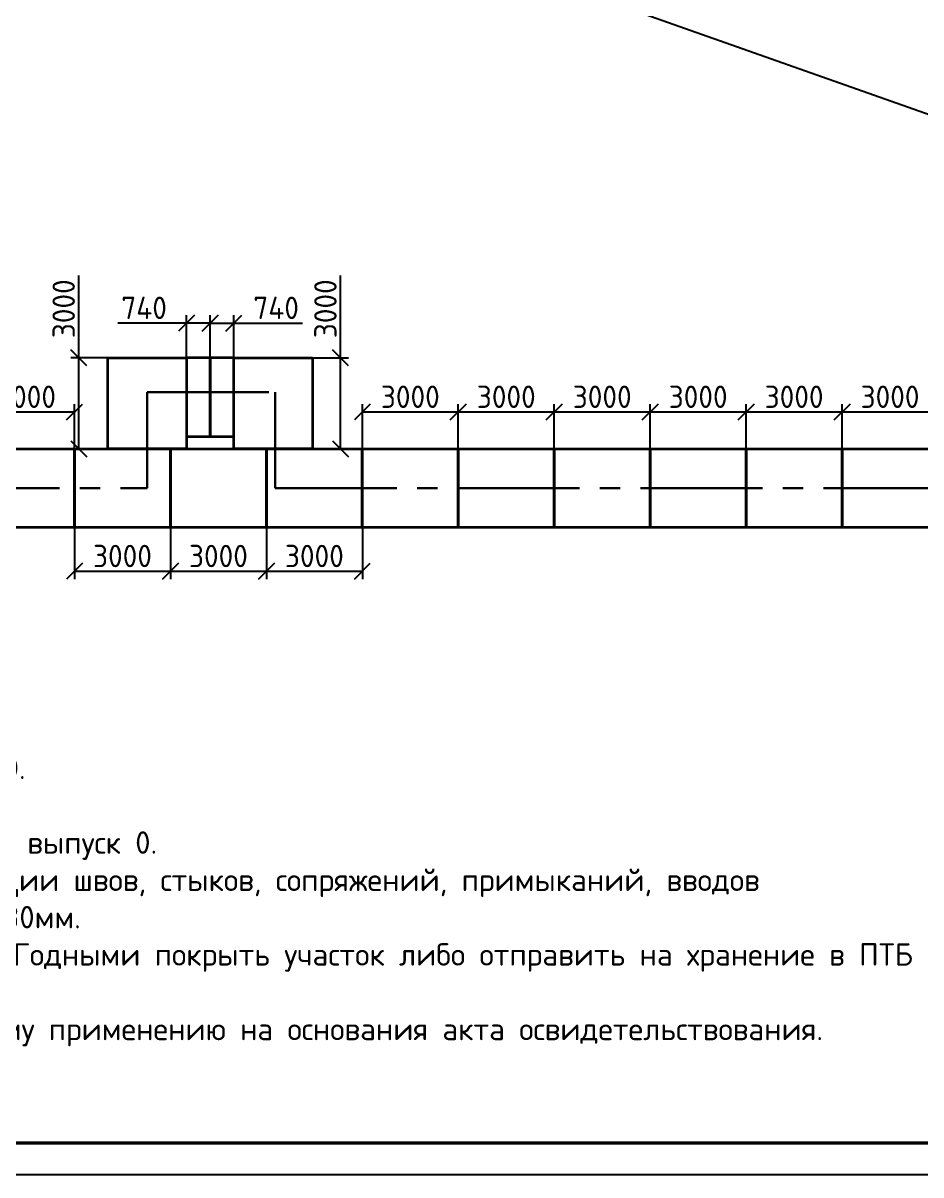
# Model space of a CAD drawing. Header units: millimetres. Extents: x 1601 to 14530, y 1157 to 3820.
# Drawn here: x 11991.3 to 12131.6, y 2831 to 3011.2 of the extents above; entities that cross this region are included whole.
import ezdxf

# ---------------------------------------------------------------- set-up
doc = ezdxf.new("R2010")
doc.units = ezdxf.units.MM
doc.linetypes.add('осевая2', pattern=[28.575, 19.05, -3.175, 3.175, -3.175])
for name, color, linetype, lineweight in [('Осевая', 2, 'осевая2', 30), ('Размер 3.5', 250, 'Continuous', 35), ('таблица', 250, 'Continuous', 35)]:
    doc.layers.add(name, color=color, linetype=linetype, lineweight=lineweight)
doc.styles.add('-ISOCPEUR-', font='isocpeur.TTF')
doc.styles.add('GOST', font='GOST Common.ttf')
doc.dimstyles.new('М 1 к 200', dxfattribs={"dimtxt": 3.5, "dimasz": 2.5, "dimexe": 1.25, "dimexo": 0, "dimtad": 1, "dimlfac": 0.2, "dimrnd": 0.1, "dimzin": 1, "dimtxsty": 'GOST', "dimblk": 'OBLIQUE', "dimcen": 2.5, "dimclrd": 256, "dimclre": 256, "dimclrt": 256, "dimadec": 0, "dimazin": 2, "dimtfac": 1, "dimtmove": 0, "dimatfit": 3, "dimldrblk": 'NONE', "dimfxl": 1.25, "dimlwd": -1, "dimlwe": -1, "dimarcsym": 0})

# ---------------------------------------------------------------- blocks, each defined once
blk = doc.blocks.new('_Oblique')
at = {"color": 0, "linetype": 'ByBlock', "lineweight": -2}
blk.add_line((-0.5, -0.5), (0.5, 0.5), dxfattribs=at)
blk = doc.blocks.new('*D317')
at = {"transparency": 16777216}
for p, q in [((11984.31, 2944.59), (11984.31, 2951.61)), ((11984.31, 2950.36), (11999.31, 2950.36)), ((11999.31, 2944.59), (11999.31, 2951.61))]:
    blk.add_line(p, q, dxfattribs=at)
at = {"layer": 'Defpoints', "color": 0, "transparency": 16777216}
for p in [(11999.31, 2950.36), (11984.31, 2944.59), (11999.31, 2944.59)]:
    blk.add_point(p, dxfattribs=at)
at = {"transparency": 16777216, "xscale": 2.5, "yscale": 2.5, "zscale": 2.5, "rotation": 180}
blk.add_blockref('_Oblique', (11984.31, 2950.36), dxfattribs=at)
at = {"transparency": 16777216, "xscale": 2.5, "yscale": 2.5, "zscale": 2.5}
blk.add_blockref('_Oblique', (11999.31, 2950.36), dxfattribs=at)
at = {"transparency": 16777216, "insert": (11991.81, 2952.74), "char_height": 3.5, "attachment_point": 5, "style": 'GOST'}
blk.add_mtext('3000', dxfattribs=at)
blk = doc.blocks.new('_None')
blk = doc.blocks.new('*D318')
at = {"transparency": 16777216}
for p, q in [((11999.31, 2944.59), (11999.31, 2924.2)), ((12014.31, 2932.29), (12014.31, 2924.2)), ((11999.31, 2925.45), (12014.31, 2925.45))]:
    blk.add_line(p, q, dxfattribs=at)
at = {"layer": 'Defpoints', "color": 0, "transparency": 16777216}
for p in [(11999.31, 2944.59), (12014.31, 2932.29), (12014.31, 2925.45)]:
    blk.add_point(p, dxfattribs=at)
at = {"transparency": 16777216, "xscale": 2.5, "yscale": 2.5, "zscale": 2.5, "rotation": 180}
blk.add_blockref('_Oblique', (11999.31, 2925.45), dxfattribs=at)
at = {"transparency": 16777216, "xscale": 2.5, "yscale": 2.5, "zscale": 2.5}
blk.add_blockref('_Oblique', (12014.31, 2925.45), dxfattribs=at)
at = {"transparency": 16777216, "insert": (12006.81, 2927.83), "char_height": 3.5, "attachment_point": 5, "style": 'GOST'}
blk.add_mtext('3000', dxfattribs=at)
blk = doc.blocks.new('*D319')
at = {"transparency": 16777216}
for p, q in [((12014.31, 2932.29), (12014.31, 2924.2)), ((12029.31, 2932.29), (12029.31, 2924.2)), ((12014.31, 2925.45), (12029.31, 2925.45))]:
    blk.add_line(p, q, dxfattribs=at)
at = {"layer": 'Defpoints', "color": 0, "transparency": 16777216}
for p in [(12014.31, 2932.29), (12029.31, 2932.29), (12029.31, 2925.45)]:
    blk.add_point(p, dxfattribs=at)
at = {"transparency": 16777216, "xscale": 2.5, "yscale": 2.5, "zscale": 2.5, "rotation": 180}
blk.add_blockref('_Oblique', (12014.31, 2925.45), dxfattribs=at)
at = {"transparency": 16777216, "xscale": 2.5, "yscale": 2.5, "zscale": 2.5}
blk.add_blockref('_Oblique', (12029.31, 2925.45), dxfattribs=at)
at = {"transparency": 16777216, "insert": (12021.81, 2927.83), "char_height": 3.5, "attachment_point": 5, "style": 'GOST'}
blk.add_mtext('3000', dxfattribs=at)
blk = doc.blocks.new('*D321')
at = {"transparency": 16777216}
for p, q in [((12029.31, 2932.29), (12029.31, 2924.2)), ((12044.31, 2932.29), (12044.31, 2924.2)), ((12029.31, 2925.45), (12044.31, 2925.45))]:
    blk.add_line(p, q, dxfattribs=at)
at = {"layer": 'Defpoints', "color": 0, "transparency": 16777216}
for p in [(12029.31, 2932.29), (12044.31, 2932.29), (12044.31, 2925.45)]:
    blk.add_point(p, dxfattribs=at)
at = {"transparency": 16777216, "xscale": 2.5, "yscale": 2.5, "zscale": 2.5, "rotation": 180}
blk.add_blockref('_Oblique', (12029.31, 2925.45), dxfattribs=at)
at = {"transparency": 16777216, "xscale": 2.5, "yscale": 2.5, "zscale": 2.5}
blk.add_blockref('_Oblique', (12044.31, 2925.45), dxfattribs=at)
at = {"transparency": 16777216, "insert": (12036.81, 2927.83), "char_height": 3.5, "attachment_point": 5, "style": 'GOST'}
blk.add_mtext('3000', dxfattribs=at)
blk = doc.blocks.new('*D323')
at = {"transparency": 16777216}
for p, q in [((12000, 2958.84), (12000, 2971.69)), ((12004.51, 2958.84), (11998.75, 2958.84)), ((12000, 2944.59), (12000, 2958.84)), ((12004.51, 2944.59), (11998.75, 2944.59))]:
    blk.add_line(p, q, dxfattribs=at)
at = {"layer": 'Defpoints', "color": 0, "transparency": 16777216}
for p in [(12000, 2958.84), (12004.51, 2958.84), (12004.51, 2944.59)]:
    blk.add_point(p, dxfattribs=at)
at = {"transparency": 16777216, "xscale": 2.5, "yscale": 2.5, "zscale": 2.5}
for p, rotation in [((12000, 2958.84), 90), ((12000, 2944.59), 270)]:
    blk.add_blockref('_Oblique', p, dxfattribs=dict(at, rotation=rotation))
at = {"transparency": 16777216, "insert": (11997.62, 2966.51), "char_height": 3.5, "attachment_point": 5, "rotation": 90, "style": 'GOST'}
blk.add_mtext('3000', dxfattribs=at)
blk = doc.blocks.new('*D324')
at = {"transparency": 16777216}
for p, q in [((12016.81, 2958.84), (12016.81, 2965.52)), ((12020.51, 2958.84), (12020.51, 2965.52)), ((12016.81, 2964.27), (12006.07, 2964.27)), ((12020.51, 2964.27), (12016.81, 2964.27))]:
    blk.add_line(p, q, dxfattribs=at)
at = {"layer": 'Defpoints', "color": 0, "transparency": 16777216}
for p in [(12016.81, 2964.27), (12016.81, 2958.84), (12020.51, 2958.84)]:
    blk.add_point(p, dxfattribs=at)
at = {"transparency": 16777216, "xscale": 2.5, "yscale": 2.5, "zscale": 2.5, "rotation": 180}
blk.add_blockref('_Oblique', (12016.81, 2964.27), dxfattribs=at)
at = {"transparency": 16777216, "xscale": 2.5, "yscale": 2.5, "zscale": 2.5}
blk.add_blockref('_Oblique', (12020.51, 2964.27), dxfattribs=at)
at = {"transparency": 16777216, "insert": (12010.19, 2966.65), "char_height": 3.5, "attachment_point": 5, "style": 'GOST'}
blk.add_mtext('740', dxfattribs=at)
blk = doc.blocks.new('*D322')
at = {"transparency": 16777216}
for p, q in [((12020.51, 2958.84), (12020.51, 2965.52)), ((12024.21, 2958.84), (12024.21, 2965.52)), ((12020.51, 2964.27), (12024.21, 2964.27)), ((12024.21, 2964.27), (12034.94, 2964.27))]:
    blk.add_line(p, q, dxfattribs=at)
at = {"layer": 'Defpoints', "color": 0, "transparency": 16777216}
for p in [(12024.21, 2964.27), (12020.51, 2958.84), (12024.21, 2958.84)]:
    blk.add_point(p, dxfattribs=at)
at = {"transparency": 16777216, "xscale": 2.5, "yscale": 2.5, "zscale": 2.5, "rotation": 180}
blk.add_blockref('_Oblique', (12020.51, 2964.27), dxfattribs=at)
at = {"transparency": 16777216, "xscale": 2.5, "yscale": 2.5, "zscale": 2.5}
blk.add_blockref('_Oblique', (12024.21, 2964.27), dxfattribs=at)
at = {"transparency": 16777216, "insert": (12030.83, 2966.65), "char_height": 3.5, "attachment_point": 5, "style": 'GOST'}
blk.add_mtext('740', dxfattribs=at)
blk = doc.blocks.new('*D325')
at = {"transparency": 16777216}
for p, q in [((12040.92, 2958.84), (12040.92, 2971.69)), ((12036.51, 2958.84), (12042.17, 2958.84)), ((12040.92, 2944.59), (12040.92, 2958.84)), ((12036.51, 2944.59), (12042.17, 2944.59))]:
    blk.add_line(p, q, dxfattribs=at)
at = {"layer": 'Defpoints', "color": 0, "transparency": 16777216}
for p in [(12036.51, 2958.84), (12036.51, 2944.59), (12040.92, 2944.59)]:
    blk.add_point(p, dxfattribs=at)
at = {"transparency": 16777216, "xscale": 2.5, "yscale": 2.5, "zscale": 2.5}
for p, rotation in [((12040.92, 2958.84), 90), ((12040.92, 2944.59), 270)]:
    blk.add_blockref('_Oblique', p, dxfattribs=dict(at, rotation=rotation))
at = {"transparency": 16777216, "insert": (12038.54, 2966.51), "char_height": 3.5, "attachment_point": 5, "rotation": 90, "style": 'GOST'}
blk.add_mtext('3000', dxfattribs=at)
blk = doc.blocks.new('*D330')
at = {"transparency": 16777216}
for p, q in [((12044.31, 2944.59), (12044.31, 2951.61)), ((12044.31, 2950.36), (12059.31, 2950.36)), ((12059.31, 2944.59), (12059.31, 2951.61))]:
    blk.add_line(p, q, dxfattribs=at)
at = {"layer": 'Defpoints', "color": 0, "transparency": 16777216}
for p in [(12059.31, 2950.36), (12044.31, 2944.59), (12059.31, 2944.59)]:
    blk.add_point(p, dxfattribs=at)
at = {"transparency": 16777216, "xscale": 2.5, "yscale": 2.5, "zscale": 2.5, "rotation": 180}
blk.add_blockref('_Oblique', (12044.31, 2950.36), dxfattribs=at)
at = {"transparency": 16777216, "xscale": 2.5, "yscale": 2.5, "zscale": 2.5}
blk.add_blockref('_Oblique', (12059.31, 2950.36), dxfattribs=at)
at = {"transparency": 16777216, "insert": (12051.81, 2952.74), "char_height": 3.5, "attachment_point": 5, "style": 'GOST'}
blk.add_mtext('3000', dxfattribs=at)
blk = doc.blocks.new('*D326')
at = {"transparency": 16777216}
for p, q in [((12059.31, 2944.59), (12059.31, 2951.61)), ((12059.31, 2950.36), (12074.31, 2950.36)), ((12074.31, 2944.59), (12074.31, 2951.61))]:
    blk.add_line(p, q, dxfattribs=at)
at = {"layer": 'Defpoints', "color": 0, "transparency": 16777216}
for p in [(12074.31, 2950.36), (12059.31, 2944.59), (12074.31, 2944.59)]:
    blk.add_point(p, dxfattribs=at)
at = {"transparency": 16777216, "xscale": 2.5, "yscale": 2.5, "zscale": 2.5, "rotation": 180}
blk.add_blockref('_Oblique', (12059.31, 2950.36), dxfattribs=at)
at = {"transparency": 16777216, "xscale": 2.5, "yscale": 2.5, "zscale": 2.5}
blk.add_blockref('_Oblique', (12074.31, 2950.36), dxfattribs=at)
at = {"transparency": 16777216, "insert": (12066.81, 2952.74), "char_height": 3.5, "attachment_point": 5, "style": 'GOST'}
blk.add_mtext('3000', dxfattribs=at)
blk = doc.blocks.new('*D327')
at = {"transparency": 16777216}
for p, q in [((12074.31, 2944.59), (12074.31, 2951.61)), ((12074.31, 2950.36), (12089.31, 2950.36)), ((12089.31, 2944.59), (12089.31, 2951.61))]:
    blk.add_line(p, q, dxfattribs=at)
at = {"layer": 'Defpoints', "color": 0, "transparency": 16777216}
for p in [(12089.31, 2950.36), (12074.31, 2944.59), (12089.31, 2944.59)]:
    blk.add_point(p, dxfattribs=at)
at = {"transparency": 16777216, "xscale": 2.5, "yscale": 2.5, "zscale": 2.5, "rotation": 180}
blk.add_blockref('_Oblique', (12074.31, 2950.36), dxfattribs=at)
at = {"transparency": 16777216, "xscale": 2.5, "yscale": 2.5, "zscale": 2.5}
blk.add_blockref('_Oblique', (12089.31, 2950.36), dxfattribs=at)
at = {"transparency": 16777216, "insert": (12081.81, 2952.74), "char_height": 3.5, "attachment_point": 5, "style": 'GOST'}
blk.add_mtext('3000', dxfattribs=at)
blk = doc.blocks.new('*D328')
at = {"transparency": 16777216}
for p, q in [((12089.31, 2944.59), (12089.31, 2951.61)), ((12089.31, 2950.36), (12104.31, 2950.36)), ((12104.31, 2944.59), (12104.31, 2951.61))]:
    blk.add_line(p, q, dxfattribs=at)
at = {"layer": 'Defpoints', "color": 0, "transparency": 16777216}
for p in [(12104.31, 2950.36), (12089.31, 2944.59), (12104.31, 2944.59)]:
    blk.add_point(p, dxfattribs=at)
at = {"transparency": 16777216, "xscale": 2.5, "yscale": 2.5, "zscale": 2.5, "rotation": 180}
blk.add_blockref('_Oblique', (12089.31, 2950.36), dxfattribs=at)
at = {"transparency": 16777216, "xscale": 2.5, "yscale": 2.5, "zscale": 2.5}
blk.add_blockref('_Oblique', (12104.31, 2950.36), dxfattribs=at)
at = {"transparency": 16777216, "insert": (12096.81, 2952.74), "char_height": 3.5, "attachment_point": 5, "style": 'GOST'}
blk.add_mtext('3000', dxfattribs=at)
blk = doc.blocks.new('*D329')
at = {"transparency": 16777216}
for p, q in [((12104.31, 2944.59), (12104.31, 2951.61)), ((12104.31, 2950.36), (12119.31, 2950.36)), ((12119.31, 2944.59), (12119.31, 2951.61))]:
    blk.add_line(p, q, dxfattribs=at)
at = {"layer": 'Defpoints', "color": 0, "transparency": 16777216}
for p in [(12119.31, 2950.36), (12104.31, 2944.59), (12119.31, 2944.59)]:
    blk.add_point(p, dxfattribs=at)
at = {"transparency": 16777216, "xscale": 2.5, "yscale": 2.5, "zscale": 2.5, "rotation": 180}
blk.add_blockref('_Oblique', (12104.31, 2950.36), dxfattribs=at)
at = {"transparency": 16777216, "xscale": 2.5, "yscale": 2.5, "zscale": 2.5}
blk.add_blockref('_Oblique', (12119.31, 2950.36), dxfattribs=at)
at = {"transparency": 16777216, "insert": (12111.81, 2952.74), "char_height": 3.5, "attachment_point": 5, "style": 'GOST'}
blk.add_mtext('3000', dxfattribs=at)
blk = doc.blocks.new('*D331')
at = {"transparency": 16777216}
for p, q in [((12119.31, 2944.59), (12119.31, 2951.61)), ((12119.31, 2950.36), (12134.31, 2950.36)), ((12134.31, 2944.59), (12134.31, 2951.61))]:
    blk.add_line(p, q, dxfattribs=at)
at = {"layer": 'Defpoints', "color": 0, "transparency": 16777216}
for p in [(12134.31, 2950.36), (12119.31, 2944.59), (12134.31, 2944.59)]:
    blk.add_point(p, dxfattribs=at)
at = {"transparency": 16777216, "xscale": 2.5, "yscale": 2.5, "zscale": 2.5, "rotation": 180}
blk.add_blockref('_Oblique', (12119.31, 2950.36), dxfattribs=at)
at = {"transparency": 16777216, "xscale": 2.5, "yscale": 2.5, "zscale": 2.5}
blk.add_blockref('_Oblique', (12134.31, 2950.36), dxfattribs=at)
at = {"transparency": 16777216, "insert": (12126.81, 2952.74), "char_height": 3.5, "attachment_point": 5, "style": 'GOST'}
blk.add_mtext('3000', dxfattribs=at)

msp = doc.modelspace()

# ---------------------------------------------------------------- linework, layer by layer
msp.add_line((11413.6464, 3250.9949), (12602.6464, 2830.9949))
msp.add_lwpolyline([(11413.6464, 3250.9949), (12602.6464, 3250.9949), (12602.6464, 2830.9949), (11413.6464, 2830.9949)], close=True)
at = {"const_width": 0.5}
msp.add_lwpolyline([(11433.6464, 3245.9949), (12597.6464, 3245.9949), (12597.6464, 2835.9949), (11433.6464, 2835.9949)], close=True, dxfattribs=at)
at = {"layer": 'Осевая'}
for p, q in [((12010.6585, 2938.4369), (12010.6585, 2953.4369)), ((12010.6585, 2953.4369), (12030.6585, 2953.4369)), ((12030.6585, 2953.4369), (12030.6585, 2938.4369)), ((11692.1585, 2938.4369), (12010.6585, 2938.4369)), ((12030.6585, 2938.4369), (12204.899, 2938.4369))]:
    msp.add_line(p, q, dxfattribs=at)
at = {"layer": 'таблица'}
for points in [[(12016.8085, 2958.8369), (12016.8085, 2944.5869), (12004.5085, 2944.5869), (12004.5085, 2958.8369)], [(12020.5085, 2946.5369), (12020.5085, 2958.8369), (12016.8085, 2958.8369), (12016.8085, 2946.5369)], [(12024.2085, 2946.5369), (12024.2085, 2958.8369), (12020.5085, 2958.8369), (12020.5085, 2946.5369)], [(12036.5085, 2958.8369), (12036.5085, 2944.5869), (12024.2085, 2944.5869), (12024.2085, 2958.8369)], [(11984.3085, 2944.5869), (11999.3085, 2944.5869), (11999.3085, 2932.2869), (11984.3085, 2932.2869)], [(11999.3085, 2944.5869), (12014.3085, 2944.5869), (12014.3085, 2932.2869), (11999.3085, 2932.2869)], [(12014.3085, 2944.5869), (12029.3085, 2944.5869), (12029.3085, 2932.2869), (12014.3085, 2932.2869)], [(12029.3085, 2944.5869), (12044.3085, 2944.5869), (12044.3085, 2932.2869), (12029.3085, 2932.2869)], [(12044.3085, 2944.5869), (12059.3085, 2944.5869), (12059.3085, 2932.2869), (12044.3085, 2932.2869)], [(12059.3085, 2944.5869), (12074.3085, 2944.5869), (12074.3085, 2932.2869), (12059.3085, 2932.2869)], [(12074.3085, 2944.5869), (12089.3085, 2944.5869), (12089.3085, 2932.2869), (12074.3085, 2932.2869)], [(12089.3085, 2944.5869), (12104.3085, 2944.5869), (12104.3085, 2932.2869), (12089.3085, 2932.2869)], [(12104.3085, 2944.5869), (12119.3085, 2944.5869), (12119.3085, 2932.2869), (12104.3085, 2932.2869)], [(12119.3085, 2944.5869), (12134.3085, 2944.5869), (12134.3085, 2932.2869), (12119.3085, 2932.2869)]]:
    msp.add_lwpolyline(points, close=True, dxfattribs=at)

# ---------------------------------------------------------------- texts
at = {"layer": 'Размер 3.5', "color": 4, "lineweight": 30, "insert": (11697.4163, 2913.9202), "char_height": 3.5, "attachment_point": 1, "style": '-ISOCPEUR-'}
msp.add_mtext_dynamic_manual_height_columns('\\pi7;{\\C0;1. Плиты и лотки обрубить в указанный размер, предварительно уточнив по месту.\\PПри обрубке плит перекрытия и лотков канала выполнить по линии обреза предварительное перфорирование.\\P2.  Общие указания  см. часть АС Лист 1.\\P3. Швы между лотками выполнить из цементного раствора марки М150 толщиной 30мм по узлу 6 серии 3.006.1-2.87. выпуск 0.\\P3.^IПесчаную подготовку выполнить с коэффициентом уплотнения k=0,98 по уплотненному слою грунта. \\P4.^IВертикальные швы между канальными плитами заполнить цементным раствором марки М150 по узлу 4 серии 3.006.1-2.87 выпуск 0.\\P\\H0.99964x;\\C7;5.^IПосле монтажа плит перекрытия выполнить\\H1.0003x;\\C0; стяжку из цементно- песчаного раствора толщиной 20-30мм. \\H1.00006x;\\C7;Для гидроизоляции швов, стыков, сопряжений, примыканий, вводов коммуникаций использовать Битум нефтяной строительный \\H0.99994x;\\C0;и защитным слоем из цементно- песчаного раствора толщиной 20-30мм.\\H1.00006x;\\P6.^IДемонтируемые плиты перекрытия и лотки канала подвергнуть техническому освидетельствованию c составлением Акта. Годными покрыть участок либо отправить на хранение в ПТБ (на усмотрение эксплуатационного района).\\P7.^IКоличество плит и лотков канала уточнить в случае использования существующих плит и лотков,  пригодных к повторному применению на основания акта освидетельствования. }', width=435.15675, gutter_width=12.5, heights=[0], dxfattribs=at)

# ---------------------------------------------------------------- dimensions: what is measured, and where the dimension line sits
for base, p1, p2, picture, middle in [((11999.9987, 2958.8369), (12004.5085, 2944.5869), (12004.5085, 2958.8369), '*D323', (11999.9987, 2966.5119)), ((12040.9183, 2944.5869), (12036.5085, 2958.8369), (12036.5085, 2944.5869), '*D325', (12040.9183, 2966.5119))]:
    dim = msp.add_linear_dim(base=base, p1=p1, p2=p2, angle=90, text='3000', dimstyle='М 1 к 200')
    dim.commit()
    dim.dimension.update_dxf_attribs({"geometry": picture, "text_midpoint": middle, "dimtype": 160})
for base, p1, p2, text, picture, middle in [((12016.8085, 2964.2715), (12020.5085, 2958.8369), (12016.8085, 2958.8369), '740', '*D324', (12010.1915, 2966.6465)), ((11999.3085, 2950.3627), (11984.3085, 2944.5869), (11999.3085, 2944.5869), '3000', '*D317', (11991.8085, 2952.7377)), ((12059.3085, 2950.3627), (12044.3085, 2944.5869), (12059.3085, 2944.5869), '3000', '*D330', (12051.8085, 2952.7377)), ((12074.3085, 2950.3627), (12059.3085, 2944.5869), (12074.3085, 2944.5869), '3000', '*D326', (12066.8085, 2952.7377)), ((12089.3085, 2950.3627), (12074.3085, 2944.5869), (12089.3085, 2944.5869), '3000', '*D327', (12081.8085, 2952.7377)), ((12104.3085, 2950.3627), (12089.3085, 2944.5869), (12104.3085, 2944.5869), '3000', '*D328', (12096.8085, 2952.7377)), ((12119.3085, 2950.3627), (12104.3085, 2944.5869), (12119.3085, 2944.5869), '3000', '*D329', (12111.8085, 2952.7377)), ((12134.3085, 2950.3627), (12119.3085, 2944.5869), (12134.3085, 2944.5869), '3000', '*D331', (12126.8085, 2952.7377)), ((12014.3085, 2925.4509), (11999.3085, 2944.5869), (12014.3085, 2932.2869), '3000', '*D318', (12006.8085, 2927.8259)), ((12029.3085, 2925.4509), (12014.3085, 2932.2869), (12029.3085, 2932.2869), '3000', '*D319', (12021.8085, 2927.8259)), ((12044.3085, 2925.4509), (12029.3085, 2932.2869), (12044.3085, 2932.2869), '3000', '*D321', (12036.8085, 2927.8259))]:
    dim = msp.add_linear_dim(base=base, p1=p1, p2=p2, text=text, dimstyle='М 1 к 200')
    dim.commit()
    dim.dimension.update_dxf_attribs({"geometry": picture, "text_midpoint": middle})
dim = msp.add_linear_dim(base=(12024.2085, 2964.2715), p1=(12020.5085, 2958.8369), p2=(12024.2085, 2958.8369), angle=180, text='740', dimstyle='М 1 к 200')
dim.commit()
dim.dimension.update_dxf_attribs({"geometry": '*D322', "text_midpoint": (12030.8256, 2966.6465)})

doc.saveas('drawing.dxf')
